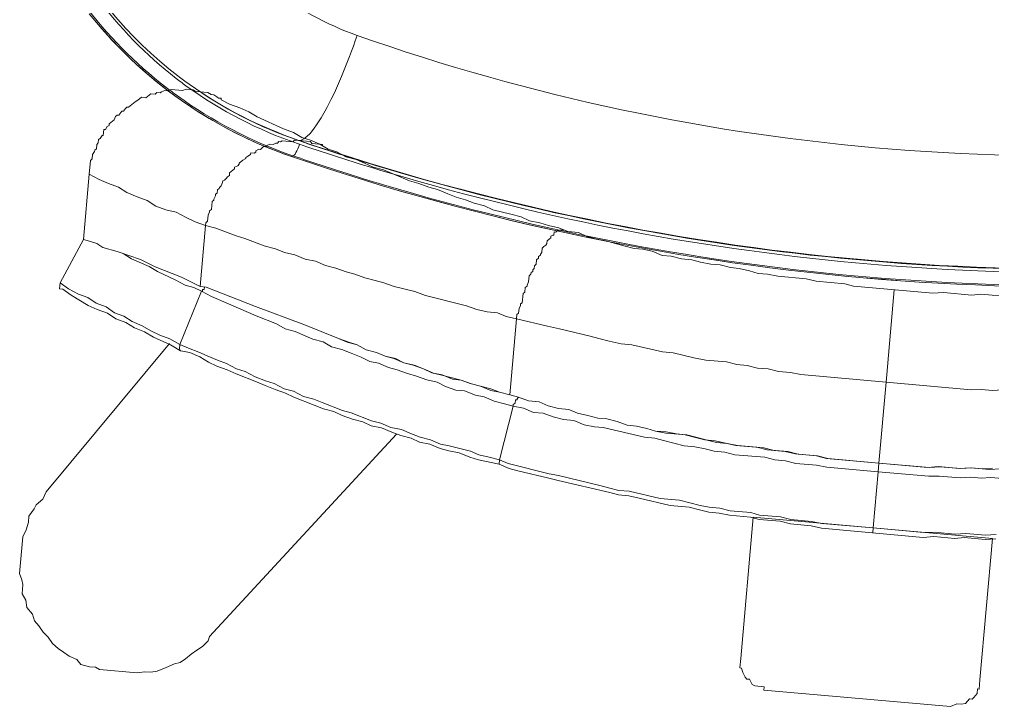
# Model space of a CAD drawing. Header units: metres. Extents: x 2999 to 3109, y 1752 to 1796.
# Drawn here: x 3007.5545 to 3007.77, y 1760.507 to 1760.6592 of the extents above; entities that cross this region are included whole.
import ezdxf

# ---------------------------------------------------------------- set-up
doc = ezdxf.new("R2010")
doc.units = ezdxf.units.M
doc.layers.add('PAREDES', color=7, linetype='Continuous')

msp = doc.modelspace()

# ---------------------------------------------------------------- linework, layer by layer
at = {"layer": 'PAREDES', "color": 253, "lineweight": 0}
for p, q in [((3007.583522059814, 1760.642735597583), (3007.582461121947, 1760.641847443394)), ((3007.584496605842, 1760.642649205745), (3007.583522059814, 1760.642735597583)), ((3007.584894457542, 1760.642982263566), (3007.584496605842, 1760.642649205745)), ((3007.585625367063, 1760.642917469687), (3007.584894457542, 1760.642982263566)), ((3007.585890601529, 1760.643139508234), (3007.585625367063, 1760.642917469687)), ((3007.58665390799, 1760.643440169115), (3007.585890601529, 1760.643139508234)), ((3007.587262999257, 1760.643386174216), (3007.58665390799, 1760.643440169115)), ((3007.588026305718, 1760.643686835097), (3007.587262999257, 1760.643386174216)), ((3007.590584489041, 1760.64346005652), (3007.588026305718, 1760.643686835097)), ((3007.591347795502, 1760.643760717402), (3007.590584489041, 1760.64346005652)), ((3007.592931432797, 1760.643620330664), (3007.591347795502, 1760.643760717402)), ((3007.593629945378, 1760.643190082024), (3007.592931432797, 1760.643620330664)), ((3007.596188128702, 1760.642963303447), (3007.593629945378, 1760.643190082024)), ((3007.596886641283, 1760.642533054808), (3007.596188128702, 1760.642963303447)), ((3007.597495732551, 1760.642479059909), (3007.596886641283, 1760.642533054808)), ((3007.598194245132, 1760.642048811269), (3007.597495732551, 1760.642479059909)), ((3007.580049384312, 1760.64095625973), (3007.578590594745, 1760.63973504772)), ((3007.580690872519, 1760.641267719591), (3007.580049384312, 1760.64095625973)), ((3007.581486575919, 1760.641933835233), (3007.580690872519, 1760.641267719591)), ((3007.582461121947, 1760.641847443394), (3007.581486575919, 1760.641933835233)), ((3007.598538101933, 1760.641772777822), (3007.598194245132, 1760.642048811269)), ((3007.5991471932, 1760.641718782923), (3007.598538101933, 1760.641772777822)), ((3007.59911479626, 1760.641353328162), (3007.5991471932, 1760.641718782923)), ((3007.59911479626, 1760.641353328162), (3007.600999094438, 1760.640449634964)), ((3007.600999094438, 1760.640449634964), (3007.603259646355, 1760.639635363079)), ((3007.576888168672, 1760.63853543367), (3007.576468719012, 1760.637958739342)), ((3007.577164202118, 1760.63887929047), (3007.576888168672, 1760.63853543367)), ((3007.577529656879, 1760.638846893531), (3007.577164202118, 1760.63887929047)), ((3007.577949106539, 1760.639423587859), (3007.577529656879, 1760.638846893531)), ((3007.578225139985, 1760.63976744466), (3007.577949106539, 1760.639423587859)), ((3007.578590594745, 1760.63973504772), (3007.578225139985, 1760.63976744466)), ((3007.603259646355, 1760.639635363079), (3007.605265762785, 1760.638720870901)), ((3007.605265762785, 1760.638720870901), (3007.607128463002, 1760.637573541195)), ((3007.574336044298, 1760.63606061271), (3007.574303647359, 1760.63569515795)), ((3007.575396982165, 1760.636948766899), (3007.574336044298, 1760.63606061271)), ((3007.575705412552, 1760.63765807846), (3007.575396982165, 1760.636948766899)), ((3007.576103264251, 1760.637991136281), (3007.575705412552, 1760.63765807846)), ((3007.576468719012, 1760.637958739342), (3007.576103264251, 1760.637991136281)), ((3007.607128463002, 1760.637573541195), (3007.612913974765, 1760.634973480873)), ((3007.573120891239, 1760.63481780274), (3007.573002102461, 1760.633477801952)), ((3007.573486345999, 1760.634785405801), (3007.573120891239, 1760.63481780274)), ((3007.573916594639, 1760.635483918382), (3007.573486345999, 1760.634785405801)), ((3007.574303647359, 1760.63569515795), (3007.573916594639, 1760.635483918382)), ((3007.612913974765, 1760.634973480873), (3007.615174526682, 1760.634159208989)), ((3007.615174526682, 1760.634159208989), (3007.617037226899, 1760.633011879283)), ((3007.571876370715, 1760.631858738242), (3007.571600337268, 1760.631514881441)), ((3007.571941164594, 1760.632589647763), (3007.571876370715, 1760.631858738242)), ((3007.572328217314, 1760.63280088733), (3007.571941164594, 1760.632589647763)), ((3007.572758465953, 1760.633499399911), (3007.572328217314, 1760.63280088733)), ((3007.573002102461, 1760.633477801952), (3007.572758465953, 1760.633499399911)), ((3007.611282401521, 1760.631803176808), (3007.610640913314, 1760.631491716946)), ((3007.611647856281, 1760.631770779868), (3007.611282401521, 1760.631803176808)), ((3007.611923889728, 1760.632114636669), (3007.611647856281, 1760.631770779868)), ((3007.612289344489, 1760.632082239729), (3007.611923889728, 1760.632114636669)), ((3007.612676397209, 1760.632293479297), (3007.612289344489, 1760.632082239729)), ((3007.614990944025, 1760.632088298679), (3007.612676397209, 1760.632293479297)), ((3007.615388795725, 1760.632421356501), (3007.614990944025, 1760.632088298679)), ((3007.618921525076, 1760.632108186085), (3007.615388795725, 1760.632421356501)), ((3007.616498755109, 1760.631541528967), (3007.61604726649, 1760.631696930587)), ((3007.616337190327, 1760.632398591271), (3007.61626865404, 1760.632359171351)), ((3007.617037226899, 1760.633011879283), (3007.618953922016, 1760.632473640845)), ((3007.619254582897, 1760.631710334385), (3007.618921525076, 1760.632108186085)), ((3007.618953922016, 1760.632473640845), (3007.620960038446, 1760.631559148667)), ((3007.621569129713, 1760.631505153768), (3007.619254582897, 1760.631710334385)), ((3007.57109449577, 1760.629963641085), (3007.57066424713, 1760.629265128504)), ((3007.571116093729, 1760.630207277592), (3007.57109449577, 1760.629963641085)), ((3007.571513945429, 1760.630540335413), (3007.571116093729, 1760.630207277592)), ((3007.571600337268, 1760.631514881441), (3007.571513945429, 1760.630540335413)), ((3007.60568482081, 1760.629598330344), (3007.605652423871, 1760.629232875584)), ((3007.606415730332, 1760.629533536465), (3007.60568482081, 1760.629598330344)), ((3007.606802783052, 1760.629744776033), (3007.606415730332, 1760.629533536465)), ((3007.606835179991, 1760.630110230793), (3007.606802783052, 1760.629744776033)), ((3007.607476668199, 1760.630421690654), (3007.606835179991, 1760.630110230793)), ((3007.607842122959, 1760.630389293715), (3007.607476668199, 1760.630421690654)), ((3007.608516008105, 1760.631066208336), (3007.607842122959, 1760.630389293715)), ((3007.609246917626, 1760.631001414457), (3007.608516008105, 1760.631066208336)), ((3007.609268515586, 1760.631245050964), (3007.609246917626, 1760.631001414457)), ((3007.609910003793, 1760.631556510825), (3007.609268515586, 1760.631245050964)), ((3007.610640913314, 1760.631491716946), (3007.609910003793, 1760.631556510825)), ((3007.618118802799, 1760.630991426369), (3007.616498755109, 1760.631541528967)), ((3007.620960038446, 1760.631559148667), (3007.622822738663, 1760.630411818961)), ((3007.621547531754, 1760.631261517261), (3007.621569129713, 1760.631505153768)), ((3007.622822738663, 1760.630411818961), (3007.624739433779, 1760.629873580523)), ((3007.624739433779, 1760.629873580523), (3007.62672395225, 1760.628715451838)), ((3007.570180003591, 1760.627957524655), (3007.569910029095, 1760.624912068318)), ((3007.570577855291, 1760.628290582476), (3007.570180003591, 1760.627957524655)), ((3007.57066424713, 1760.629265128504), (3007.570577855291, 1760.628290582476)), ((3007.603949997797, 1760.628033261533), (3007.603154294397, 1760.627367145892)), ((3007.604591486004, 1760.628344721395), (3007.603949997797, 1760.628033261533)), ((3007.604613083964, 1760.628588357902), (3007.604591486004, 1760.628344721395)), ((3007.605010935664, 1760.628921415723), (3007.604613083964, 1760.628588357902)), ((3007.605652423871, 1760.629232875584), (3007.605010935664, 1760.628921415723)), ((3007.615044177369, 1760.628975897759), (3007.614578605475, 1760.629136591887)), ((3007.614739004667, 1760.628801713433), (3007.61471968003, 1760.628806459566)), ((3007.615165470876, 1760.628653830161), (3007.61471968003, 1760.628806459566)), ((3007.615044177369, 1760.628975897759), (3007.614739004667, 1760.628801713433)), ((3007.61518475261, 1760.628649118468), (3007.614739004667, 1760.628801713433)), ((3007.616678748086, 1760.628419069701), (3007.615044177369, 1760.628975897759)), ((3007.62672395225, 1760.628715451838), (3007.629006102126, 1760.62814481646)), ((3007.629006102126, 1760.62814481646), (3007.630901199283, 1760.627362941515)), ((3007.602060959591, 1760.626113536942), (3007.601000021724, 1760.625225382753)), ((3007.602093356531, 1760.626478991702), (3007.602060959591, 1760.626113536942)), ((3007.602856662991, 1760.626779652584), (3007.602093356531, 1760.626478991702)), ((3007.603132696438, 1760.627123509385), (3007.602856662991, 1760.626779652584)), ((3007.603154294397, 1760.627367145892), (3007.603132696438, 1760.627123509385)), ((3007.630901199283, 1760.627362941515), (3007.63278549746, 1760.626459248316)), ((3007.63278549746, 1760.626459248316), (3007.635067647337, 1760.625888612939)), ((3007.635067647337, 1760.625888612939), (3007.64086395808, 1760.62341037087)), ((3007.569910029095, 1760.624912068318), (3007.568624950493, 1760.610415696152)), ((3007.569910029095, 1760.624912068318), (3007.572138184073, 1760.623732341673)), ((3007.572138184073, 1760.623732341673), (3007.574144300503, 1760.622817849494)), ((3007.599487237258, 1760.623395079475), (3007.599454840319, 1760.623029624715)), ((3007.599874289978, 1760.623606319043), (3007.599487237258, 1760.623395079475)), ((3007.600272141678, 1760.623939376864), (3007.599874289978, 1760.623606319043)), ((3007.600548175125, 1760.624283233665), (3007.600272141678, 1760.623939376864)), ((3007.600946026825, 1760.624616291485), (3007.600548175125, 1760.624283233665)), ((3007.601000021724, 1760.625225382753), (3007.600946026825, 1760.624616291485)), ((3007.64086395808, 1760.62341037087), (3007.64290247145, 1760.622861333453)), ((3007.574144300503, 1760.622817849494), (3007.57640485242, 1760.62200357761)), ((3007.57640485242, 1760.62200357761), (3007.578267552637, 1760.620856247904)), ((3007.598329108573, 1760.621410561005), (3007.598264314694, 1760.620679651484)), ((3007.598726960273, 1760.621743618826), (3007.598329108573, 1760.621410561005)), ((3007.598748558233, 1760.621987255333), (3007.598726960273, 1760.621743618826)), ((3007.599146409933, 1760.622320313154), (3007.598748558233, 1760.621987255333)), ((3007.599454840319, 1760.623029624715), (3007.599146409933, 1760.622320313154)), ((3007.64290247145, 1760.622861333453), (3007.645163023367, 1760.622047061568)), ((3007.645163023367, 1760.622047061568), (3007.647079718483, 1760.62150882313)), ((3007.647079718483, 1760.62150882313), (3007.649329471421, 1760.620572732992)), ((3007.578267552637, 1760.620856247904), (3007.580517305574, 1760.619920157766)), ((3007.580517305574, 1760.619920157766), (3007.582777857491, 1760.619105885881)), ((3007.582777857491, 1760.619105885881), (3007.584629758728, 1760.617836737922)), ((3007.597116984988, 1760.618816951267), (3007.59696579927, 1760.617111495718)), ((3007.597514836688, 1760.619150009088), (3007.597116984988, 1760.618816951267)), ((3007.597536434648, 1760.619393645595), (3007.597514836688, 1760.619150009088)), ((3007.597844865034, 1760.620102957156), (3007.597536434648, 1760.619393645595)), ((3007.597877261974, 1760.620468411916), (3007.597844865034, 1760.620102957156)), ((3007.598264314694, 1760.620679651484), (3007.597877261974, 1760.620468411916)), ((3007.649329471421, 1760.620572732992), (3007.651224568577, 1760.619790858047)), ((3007.651224568577, 1760.619790858047), (3007.653263081947, 1760.619241820629)), ((3007.653263081947, 1760.619241820629), (3007.655158179104, 1760.618459945684)), ((3007.584629758728, 1760.617836737922), (3007.586890310645, 1760.617022466038)), ((3007.586890310645, 1760.617022466038), (3007.589172460522, 1760.61645183066)), ((3007.59656794757, 1760.616778437897), (3007.596546349611, 1760.61653480139)), ((3007.59696579927, 1760.617111495718), (3007.59656794757, 1760.616778437897)), ((3007.655158179104, 1760.618459945684), (3007.65744032898, 1760.617889310306)), ((3007.65744032898, 1760.617889310306), (3007.659324627157, 1760.616985617108)), ((3007.659324627157, 1760.616985617108), (3007.663290634623, 1760.616020159505)), ((3007.589172460522, 1760.61645183066), (3007.591400615499, 1760.615272104015)), ((3007.591400615499, 1760.615272104015), (3007.59340673193, 1760.614357611837)), ((3007.596119130446, 1760.61448548904), (3007.595721278746, 1760.61415243122)), ((3007.596237919225, 1760.615825489829), (3007.596119130446, 1760.61448548904)), ((3007.596546349611, 1760.61653480139), (3007.596237919225, 1760.615825489829)), ((3007.663290634623, 1760.616020159505), (3007.6655727845, 1760.615449524127)), ((3007.6655727845, 1760.615449524127), (3007.667457082676, 1760.614545830929)), ((3007.667457082676, 1760.614545830929), (3007.669750031533, 1760.614097013805)), ((3007.59340673193, 1760.614357611837), (3007.595667283847, 1760.613543339952)), ((3007.595667283847, 1760.613543339952), (3007.594468597084, 1760.600021513815)), ((3007.595721278746, 1760.61415243122), (3007.595667283847, 1760.613543339952)), ((3007.595667283847, 1760.613543339952), (3007.597949433724, 1760.612972704575)), ((3007.597949433724, 1760.612972704575), (3007.602459738578, 1760.611222342552)), ((3007.669750031533, 1760.614097013805), (3007.67166672665, 1760.613558775367)), ((3007.67166672665, 1760.613558775367), (3007.673948876526, 1760.612988139989)), ((3007.67365124512, 1760.612400646681), (3007.67325339342, 1760.61206758886)), ((3007.673894881627, 1760.612379048722), (3007.67365124512, 1760.612400646681)), ((3007.674281934347, 1760.612590288289), (3007.673894881627, 1760.612379048722)), ((3007.673948876526, 1760.612988139989), (3007.675965791936, 1760.612195466064)), ((3007.675012843868, 1760.61252549441), (3007.674281934347, 1760.612590288289)), ((3007.563475795273, 1760.600804563661), (3007.568624950493, 1760.610415696152)), ((3007.568624950493, 1760.610415696152), (3007.569943353321, 1760.610053270867)), ((3007.602459738578, 1760.611222342552), (3007.604376433695, 1760.610684104114)), ((3007.604376433695, 1760.610684104114), (3007.608886738549, 1760.608933742091)), ((3007.671364355213, 1760.610147864269), (3007.671310360314, 1760.609538773002)), ((3007.671762206914, 1760.61048092209), (3007.671364355213, 1760.610147864269)), ((3007.672160058614, 1760.610813979911), (3007.671762206914, 1760.61048092209)), ((3007.672192455553, 1760.611179434671), (3007.672160058614, 1760.610813979911)), ((3007.672579508273, 1760.611390674239), (3007.672192455553, 1760.611179434671)), ((3007.672823144781, 1760.611369076279), (3007.672579508273, 1760.611390674239)), ((3007.67288793866, 1760.6120999858), (3007.672823144781, 1760.611369076279)), ((3007.67325339342, 1760.61206758886), (3007.67288793866, 1760.6120999858)), ((3007.675965791936, 1760.612195466064), (3007.678280338753, 1760.611990285447)), ((3007.678280338753, 1760.611990285447), (3007.680164636929, 1760.611086592248)), ((3007.680164636929, 1760.611086592248), (3007.682081332046, 1760.61054835381)), ((3007.682081332046, 1760.61054835381), (3007.684374280902, 1760.610099536686)), ((3007.569943353321, 1760.610053270867), (3007.571616411931, 1760.609536630389)), ((3007.571616411931, 1760.609536630389), (3007.57289161884, 1760.608686932089)), ((3007.57289161884, 1760.608686932089), (3007.576126716785, 1760.607786268366)), ((3007.608886738549, 1760.608933742091), (3007.611168888425, 1760.608363106713)), ((3007.611168888425, 1760.608363106713), (3007.613185803836, 1760.607570432788)), ((3007.670238623468, 1760.608528800559), (3007.670152231629, 1760.607554254531)), ((3007.670636475168, 1760.60886185838), (3007.670238623468, 1760.608528800559)), ((3007.671034326868, 1760.609194916201), (3007.670636475168, 1760.60886185838)), ((3007.671310360314, 1760.609538773002), (3007.671034326868, 1760.609194916201)), ((3007.684374280902, 1760.610099536686), (3007.688329489388, 1760.60901226083)), ((3007.688329489388, 1760.60901226083), (3007.690611639265, 1760.608441625453)), ((3007.690611639265, 1760.608441625453), (3007.692560731321, 1760.608268841775)), ((3007.692560731321, 1760.608268841775), (3007.694610043671, 1760.607841622611)), ((3007.576126716785, 1760.607786268366), (3007.581246112907, 1760.605981911444)), ((3007.577434320634, 1760.607302024827), (3007.579297020851, 1760.606154695122)), ((3007.579297020851, 1760.606154695122), (3007.583198234438, 1760.604458327998)), ((3007.581246112907, 1760.605981911444), (3007.584538235226, 1760.60433953922)), ((3007.613185803836, 1760.607570432788), (3007.615467953712, 1760.606999797411)), ((3007.615467953712, 1760.606999797411), (3007.617717706649, 1760.606063707273)), ((3007.617717706649, 1760.606063707273), (3007.620010655506, 1760.605614890148)), ((3007.669026499883, 1760.605935190821), (3007.668940108044, 1760.604960644793)), ((3007.669424351583, 1760.606268248642), (3007.669026499883, 1760.605935190821)), ((3007.669456748523, 1760.606633703402), (3007.669424351583, 1760.606268248642)), ((3007.669854600223, 1760.606966761223), (3007.669456748523, 1760.606633703402)), ((3007.669876198182, 1760.60721039773), (3007.669854600223, 1760.606966761223)), ((3007.670152231629, 1760.607554254531), (3007.669876198182, 1760.60721039773)), ((3007.694610043671, 1760.607841622611), (3007.696859796608, 1760.606905532472)), ((3007.696859796608, 1760.606905532472), (3007.698808888664, 1760.606732748795)), ((3007.698808888664, 1760.606732748795), (3007.701091038541, 1760.606162113417)), ((3007.701091038541, 1760.606162113417), (3007.703405585357, 1760.6059569328)), ((3007.703405585357, 1760.6059569328), (3007.705322280473, 1760.605418694362)), ((3007.583198234438, 1760.604458327998), (3007.585060934655, 1760.603310998293)), ((3007.584538235226, 1760.60433953922), (3007.59035614393, 1760.602104933658)), ((3007.620010655506, 1760.605614890148), (3007.622260408443, 1760.60467880001)), ((3007.622260408443, 1760.60467880001), (3007.62454255832, 1760.604108164633)), ((3007.62454255832, 1760.604108164633), (3007.626803110237, 1760.603293892748)), ((3007.668212227999, 1760.603674638904), (3007.668179831059, 1760.603309184143)), ((3007.668488261445, 1760.604018495705), (3007.668212227999, 1760.603674638904)), ((3007.668542256344, 1760.604627586972), (3007.668488261445, 1760.604018495705)), ((3007.668940108044, 1760.604960644793), (3007.668542256344, 1760.604627586972)), ((3007.705322280473, 1760.605418694362), (3007.70761522933, 1760.604969877238)), ((3007.70761522933, 1760.604969877238), (3007.709686139639, 1760.60478629458)), ((3007.709686139639, 1760.60478629458), (3007.711968289516, 1760.604215659203)), ((3007.711968289516, 1760.604215659203), (3007.713917381572, 1760.604042875525)), ((3007.713917381572, 1760.604042875525), (3007.716199531449, 1760.603472240148)), ((3007.585060934655, 1760.603310998293), (3007.588951349262, 1760.601492812915)), ((3007.59035614393, 1760.602104933658), (3007.594468597084, 1760.600021513815)), ((3007.626803110237, 1760.603293892748), (3007.628719805353, 1760.60275565431)), ((3007.628719805353, 1760.60275565431), (3007.63098035727, 1760.601941382425)), ((3007.63098035727, 1760.601941382425), (3007.633262507147, 1760.601370747048)), ((3007.667362529699, 1760.602399431994), (3007.667243740921, 1760.601059431206)), ((3007.667760381399, 1760.602732489815), (3007.667362529699, 1760.602399431994)), ((3007.667792778339, 1760.603097944576), (3007.667760381399, 1760.602732489815)), ((3007.668179831059, 1760.603309184143), (3007.667792778339, 1760.603097944576)), ((3007.716199531449, 1760.603472240148), (3007.718116226565, 1760.602934001709)), ((3007.718116226565, 1760.602934001709), (3007.720187136874, 1760.602750419052)), ((3007.720187136874, 1760.602750419052), (3007.722480085731, 1760.602301601928)), ((3007.722480085731, 1760.602301601928), (3007.728692816659, 1760.601750853956)), ((3007.728692816659, 1760.601750853956), (3007.730974966536, 1760.601180218578)), ((3007.563475795273, 1760.600804563661), (3007.563357006495, 1760.599464562873)), ((3007.563357006495, 1760.599464562873), (3007.564087916016, 1760.599399768993)), ((3007.563475795273, 1760.600804563661), (3007.56532769651, 1760.599535415702)), ((3007.564087916016, 1760.599399768993), (3007.565939817252, 1760.598130621034)), ((3007.56532769651, 1760.599535415702), (3007.567555851488, 1760.598355689057)), ((3007.588951349262, 1760.601492812915), (3007.591179504239, 1760.60031308627)), ((3007.591179504239, 1760.60031308627), (3007.593096199356, 1760.599774847833)), ((3007.593096199356, 1760.599774847833), (3007.594747660005, 1760.599014570847)), ((3007.594468597084, 1760.600021513815), (3007.595808597872, 1760.599902725036)), ((3007.595443143111, 1760.599935121976), (3007.595389148212, 1760.599326030708)), ((3007.595808597872, 1760.599902725036), (3007.595443143111, 1760.599935121976)), ((3007.595808597872, 1760.599902725036), (3007.606724304737, 1760.595620126046)), ((3007.633262507147, 1760.601370747048), (3007.635179202264, 1760.60083250861)), ((3007.635179202264, 1760.60083250861), (3007.637439754181, 1760.600018236725)), ((3007.637439754181, 1760.600018236725), (3007.642004053934, 1760.59887696597)), ((3007.666515860875, 1760.599773425317), (3007.666429469036, 1760.598798879289)), ((3007.666913712575, 1760.600106483138), (3007.666515860875, 1760.599773425317)), ((3007.666935310535, 1760.600350119645), (3007.666913712575, 1760.600106483138)), ((3007.667243740921, 1760.601059431206), (3007.666935310535, 1760.600350119645)), ((3007.730974966536, 1760.601180218578), (3007.737309515717, 1760.600618671626)), ((3007.737309515717, 1760.600618671626), (3007.739226210833, 1760.600080433187)), ((3007.739226210833, 1760.600080433187), (3007.756768039336, 1760.598525380089)), ((3007.565939817252, 1760.598130621034), (3007.569665217687, 1760.595835961623)), ((3007.567555851488, 1760.598355689057), (3007.569572766898, 1760.597563015132)), ((3007.569572766898, 1760.597563015132), (3007.571424668135, 1760.596293867173)), ((3007.590013214416, 1760.587156714894), (3007.594747660005, 1760.599014570847)), ((3007.594991296512, 1760.598992972887), (3007.594747660005, 1760.599014570847)), ((3007.594747660005, 1760.599014570847), (3007.596975814983, 1760.597834844202)), ((3007.595023693452, 1760.599358427648), (3007.594991296512, 1760.598992972887)), ((3007.595389148212, 1760.599326030708), (3007.595023693452, 1760.599358427648)), ((3007.596975814983, 1760.597834844202), (3007.600755210316, 1760.596149276058)), ((3007.642004053934, 1760.59887696597), (3007.644386424105, 1760.598051895105)), ((3007.644386424105, 1760.598051895105), (3007.653515023612, 1760.595769353595)), ((3007.666031617336, 1760.598465821468), (3007.665848034679, 1760.596394911159)), ((3007.666429469036, 1760.598798879289), (3007.666031617336, 1760.598465821468)), ((3007.748240761592, 1760.599281308679), (3007.746426532977, 1760.578815842092)), ((3007.756768039336, 1760.598525380089), (3007.759114983092, 1760.598685654232)), ((3007.759114983092, 1760.598685654232), (3007.765449532274, 1760.59812410728)), ((3007.765449532274, 1760.59812410728), (3007.767431021269, 1760.598316778363)), ((3007.767431021269, 1760.598316778363), (3007.774131025211, 1760.597722834471)), ((3007.569665217687, 1760.595835961623), (3007.571671334117, 1760.594921469445)), ((3007.571424668135, 1760.596293867173), (3007.573685220052, 1760.595479595288)), ((3007.573685220052, 1760.595479595288), (3007.575537121289, 1760.594210447329)), ((3007.600755210316, 1760.596149276058), (3007.603004963253, 1760.59521318592)), ((3007.603004963253, 1760.59521318592), (3007.60690617684, 1760.593516818797)), ((3007.606724304737, 1760.595620126046), (3007.617417973055, 1760.591602761522)), ((3007.653515023612, 1760.595769353595), (3007.655775575529, 1760.59495508171)), ((3007.665120154633, 1760.59510890527), (3007.665033762794, 1760.594134359242)), ((3007.665428585019, 1760.595818216831), (3007.665120154633, 1760.59510890527)), ((3007.665460981959, 1760.596183671591), (3007.665428585019, 1760.595818216831)), ((3007.665848034679, 1760.596394911159), (3007.665460981959, 1760.596183671591)), ((3007.571671334117, 1760.594921469445), (3007.573931886034, 1760.59410719756)), ((3007.573931886034, 1760.59410719756), (3007.575783787271, 1760.592838049601)), ((3007.575537121289, 1760.594210447329), (3007.577554036699, 1760.593417773404)), ((3007.577554036699, 1760.593417773404), (3007.579416736916, 1760.592270443699)), ((3007.60690617684, 1760.593516818797), (3007.611416481695, 1760.591766456774)), ((3007.655775575529, 1760.59495508171), (3007.658057725406, 1760.594384446333)), ((3007.658057725406, 1760.594384446333), (3007.660372272222, 1760.594179265716)), ((3007.660372272222, 1760.594179265716), (3007.662267369379, 1760.59339739077)), ((3007.662267369379, 1760.59339739077), (3007.664549519255, 1760.592826755393)), ((3007.664635911094, 1760.593801301421), (3007.664549519255, 1760.592826755393)), ((3007.665033762794, 1760.594134359242), (3007.664635911094, 1760.593801301421)), ((3007.575783787271, 1760.592838049601), (3007.578044339188, 1760.592023777717)), ((3007.578044339188, 1760.592023777717), (3007.579907039405, 1760.590876448011)), ((3007.579416736916, 1760.592270443699), (3007.581666489853, 1760.591334353561)), ((3007.579907039405, 1760.590876448011), (3007.582156792343, 1760.589940357873)), ((3007.581666489853, 1760.591334353561), (3007.58352919007, 1760.590187023855)), ((3007.611416481695, 1760.591766456774), (3007.613279181911, 1760.590619127069)), ((3007.617417973055, 1760.591602761522), (3007.625120179935, 1760.588464462762)), ((3007.664549519255, 1760.592826755393), (3007.663059260036, 1760.576015836411)), ((3007.664549519255, 1760.592826755393), (3007.671406767865, 1760.591236667513)), ((3007.671406767865, 1760.591236667513), (3007.674054372503, 1760.590633635196)), ((3007.582156792343, 1760.589940357873), (3007.584141310813, 1760.588782229187)), ((3007.58352919007, 1760.590187023855), (3007.585535306501, 1760.589272531677)), ((3007.584141310813, 1760.588782229187), (3007.587920706146, 1760.587096661044)), ((3007.585535306501, 1760.589272531677), (3007.587795858418, 1760.588458259792)), ((3007.613279181911, 1760.590619127069), (3007.615561331788, 1760.590048491691)), ((3007.615561331788, 1760.590048491691), (3007.619462545375, 1760.588352124568)), ((3007.674054372503, 1760.590633635196), (3007.680911621113, 1760.589043547317)), ((3007.680911621113, 1760.589043547317), (3007.682828316229, 1760.588505308879)), ((3007.587698667599, 1760.587361895511), (3007.560357527937, 1760.554549053749)), ((3007.587795858418, 1760.588458259792), (3007.590013214416, 1760.587156714894)), ((3007.587920706146, 1760.587096661044), (3007.590138062144, 1760.585795116145)), ((3007.590013214416, 1760.587156714894), (3007.589926822577, 1760.586182168866)), ((3007.590013214416, 1760.587156714894), (3007.591908311572, 1760.586374839949)), ((3007.619462545375, 1760.588352124568), (3007.621744695252, 1760.58778148919)), ((3007.621744695252, 1760.58778148919), (3007.623607395469, 1760.586634159484)), ((3007.623607395469, 1760.586634159484), (3007.625889545346, 1760.586063524107)), ((3007.625120179935, 1760.588464462762), (3007.627380731852, 1760.587650190877)), ((3007.625120179935, 1760.588464462762), (3007.627015277091, 1760.587682587817)), ((3007.627015277091, 1760.587682587817), (3007.629297426968, 1760.587111952439)), ((3007.627380731852, 1760.587650190877), (3007.629297426968, 1760.587111952439)), ((3007.629297426968, 1760.587111952439), (3007.631281945439, 1760.585953823754)), ((3007.629297426968, 1760.587111952439), (3007.631281945439, 1760.585953823754)), ((3007.682828316229, 1760.588505308879), (3007.685110466106, 1760.587934673501)), ((3007.685110466106, 1760.587934673501), (3007.687758070743, 1760.587331641184)), ((3007.687758070743, 1760.587331641184), (3007.69007261756, 1760.587126460567)), ((3007.69007261756, 1760.587126460567), (3007.69692986617, 1760.585536372687)), ((3007.589926822577, 1760.586182168866), (3007.590138062144, 1760.585795116145)), ((3007.590138062144, 1760.585795116145), (3007.592187374494, 1760.585367896981)), ((3007.591908311572, 1760.586374839949), (3007.594158064509, 1760.58543874981)), ((3007.592187374494, 1760.585367896981), (3007.594437127431, 1760.584431806843)), ((3007.594158064509, 1760.58543874981), (3007.596053161666, 1760.584656874865)), ((3007.594437127431, 1760.584431806843), (3007.596299827648, 1760.583284477137)), ((3007.596053161666, 1760.584656874865), (3007.598302914603, 1760.583720784727)), ((3007.625889545346, 1760.586063524107), (3007.627906460756, 1760.585270850182)), ((3007.627906460756, 1760.585270850182), (3007.630156213693, 1760.584334760044)), ((3007.630156213693, 1760.584334760044), (3007.63204051187, 1760.583431066845)), ((3007.631281945439, 1760.585953823754), (3007.633564095316, 1760.585383188376)), ((3007.631281945439, 1760.585953823754), (3007.633564095316, 1760.585383188376)), ((3007.633564095316, 1760.585383188376), (3007.635459192472, 1760.584601313431)), ((3007.633564095316, 1760.585383188376), (3007.635459192472, 1760.584601313431)), ((3007.635459192472, 1760.584601313431), (3007.637741342349, 1760.584030678053)), ((3007.635459192472, 1760.584601313431), (3007.637375887588, 1760.584063074993)), ((3007.69692986617, 1760.585536372687), (3007.699244412986, 1760.58533119207)), ((3007.699244412986, 1760.58533119207), (3007.70380871274, 1760.584189921315)), ((3007.596299827648, 1760.583284477137), (3007.598184125825, 1760.582380783939)), ((3007.598184125825, 1760.582380783939), (3007.600444677742, 1760.581566512054)), ((3007.598302914603, 1760.583720784727), (3007.600319830013, 1760.582928110802)), ((3007.600319830013, 1760.582928110802), (3007.602547984991, 1760.581748384157)), ((3007.63204051187, 1760.583431066845), (3007.633968005966, 1760.583014646661)), ((3007.633968005966, 1760.583014646661), (3007.636217758903, 1760.582078556522)), ((3007.637375887588, 1760.584063074993), (3007.639625640526, 1760.583126984855)), ((3007.637741342349, 1760.584030678053), (3007.639625640526, 1760.583126984855)), ((3007.639625640526, 1760.583126984855), (3007.641907790402, 1760.582556349477)), ((3007.639625640526, 1760.583126984855), (3007.641664153895, 1760.582577947437)), ((3007.641664153895, 1760.582577947437), (3007.643924705812, 1760.581763675552)), ((3007.641907790402, 1760.582556349477), (3007.643924705812, 1760.581763675552)), ((3007.70380871274, 1760.584189921315), (3007.706467116357, 1760.583708707251)), ((3007.706467116357, 1760.583708707251), (3007.711096209989, 1760.583298346017)), ((3007.711096209989, 1760.583298346017), (3007.713378359866, 1760.582727710639)), ((3007.713378359866, 1760.582727710639), (3007.715692906682, 1760.582522530022)), ((3007.715692906682, 1760.582522530022), (3007.717975056559, 1760.581951894645)), ((3007.600444677742, 1760.581566512054), (3007.602450794172, 1760.580652019876)), ((3007.602450794172, 1760.580652019876), (3007.606961099026, 1760.578901657853)), ((3007.602547984991, 1760.581748384157), (3007.604464680107, 1760.581210145719)), ((3007.604464680107, 1760.581210145719), (3007.606692835085, 1760.580030419074)), ((3007.606692835085, 1760.580030419074), (3007.608942588022, 1760.579094328936)), ((3007.636217758903, 1760.582078556522), (3007.63813445402, 1760.581540318084)), ((3007.63813445402, 1760.581540318084), (3007.640395005937, 1760.5807260462)), ((3007.640395005937, 1760.5807260462), (3007.642433519306, 1760.580177008782)), ((3007.642433519306, 1760.580177008782), (3007.644694071224, 1760.579362736897)), ((3007.643924705812, 1760.581763675552), (3007.64617445875, 1760.580827585414)), ((3007.643924705812, 1760.581763675552), (3007.64580900399, 1760.580859982354)), ((3007.64580900399, 1760.580859982354), (3007.647736498086, 1760.580443562169)), ((3007.64617445875, 1760.580827585414), (3007.648101952846, 1760.58041116523)), ((3007.647736498086, 1760.580443562169), (3007.652300797839, 1760.579302291414)), ((3007.648101952846, 1760.58041116523), (3007.650351705783, 1760.579475075092)), ((3007.717975056559, 1760.581951894645), (3007.720289603375, 1760.581746714028)), ((3007.720289603375, 1760.581746714028), (3007.722571753252, 1760.58117607865)), ((3007.722571753252, 1760.58117607865), (3007.725251754829, 1760.580938501093)), ((3007.725251754829, 1760.580938501093), (3007.727544703685, 1760.580489683969)), ((3007.727544703685, 1760.580489683969), (3007.746426532977, 1760.578815842092)), ((3007.606961099026, 1760.578901657853), (3007.608856196183, 1760.578119782908)), ((3007.608856196183, 1760.578119782908), (3007.61110594912, 1760.57718369277)), ((3007.608942588022, 1760.579094328936), (3007.610859283138, 1760.578556090498)), ((3007.610859283138, 1760.578556090498), (3007.613087438116, 1760.577376363853)), ((3007.644694071224, 1760.579362736897), (3007.6469762211, 1760.57879210152)), ((3007.6469762211, 1760.57879210152), (3007.648860519277, 1760.577888408321)), ((3007.648860519277, 1760.577888408321), (3007.651121071194, 1760.577074136437)), ((3007.650351705783, 1760.579475075092), (3007.652300797839, 1760.579302291414)), ((3007.652300797839, 1760.579302291414), (3007.654561349756, 1760.578488019529)), ((3007.652300797839, 1760.579302291414), (3007.654317713249, 1760.578509617489)), ((3007.654317713249, 1760.578509617489), (3007.658882013003, 1760.577368346734)), ((3007.654561349756, 1760.578488019529), (3007.656599863126, 1760.577938982111)), ((3007.656599863126, 1760.577938982111), (3007.658849616063, 1760.577002891973)), ((3007.746426532977, 1760.578815842092), (3007.744839082939, 1760.560908558829)), ((3007.746426532977, 1760.578815842092), (3007.765308362268, 1760.577142000215)), ((3007.61110594912, 1760.57718369277), (3007.613366501037, 1760.576369420885)), ((3007.613087438116, 1760.577376363853), (3007.615125951485, 1760.576827326435)), ((3007.613366501037, 1760.576369420885), (3007.615250799214, 1760.575465727687)), ((3007.615125951485, 1760.576827326435), (3007.617354106463, 1760.57564759979)), ((3007.651121071194, 1760.577074136437), (3007.65307016325, 1760.576901352759)), ((3007.65307016325, 1760.576901352759), (3007.655441734441, 1760.575954463641)), ((3007.655441734441, 1760.575954463641), (3007.657369228536, 1760.575538043456)), ((3007.658849616063, 1760.577002891973), (3007.660777110159, 1760.576586471789)), ((3007.658882013003, 1760.577368346734), (3007.660777110159, 1760.576586471789)), ((3007.660777110159, 1760.576586471789), (3007.663059260036, 1760.576015836411)), ((3007.660777110159, 1760.576586471789), (3007.663059260036, 1760.576015836411)), ((3007.663059260036, 1760.576015836411), (3007.664975955152, 1760.575477597973)), ((3007.663059260036, 1760.576015836411), (3007.664975955152, 1760.575477597973)), ((3007.765308362268, 1760.577142000215), (3007.767644507044, 1760.577180456105)), ((3007.767644507044, 1760.577180456105), (3007.76995905386, 1760.576975275488)), ((3007.76995905386, 1760.576975275488), (3007.772305997616, 1760.577135549632)), ((3007.615250799214, 1760.575465727687), (3007.619761104068, 1760.573715365664)), ((3007.617354106463, 1760.57564759979), (3007.61963625634, 1760.575076964412)), ((3007.61963625634, 1760.575076964412), (3007.621531353496, 1760.574295089467)), ((3007.619761104068, 1760.573715365664), (3007.621778019478, 1760.572922691739)), ((3007.621531353496, 1760.574295089467), (3007.62604165835, 1760.572544727444)), ((3007.657369228536, 1760.575538043456), (3007.659618981474, 1760.574601953318)), ((3007.659618981474, 1760.574601953318), (3007.661901131351, 1760.574031317941)), ((3007.661901131351, 1760.574031317941), (3007.663817826467, 1760.573493079502)), ((3007.663850223406, 1760.573858534263), (3007.663817826467, 1760.573493079502)), ((3007.664248075107, 1760.574191592084), (3007.663850223406, 1760.573858534263)), ((3007.664312868986, 1760.574922501605), (3007.664248075107, 1760.574191592084)), ((3007.664678323746, 1760.574890104665), (3007.664312868986, 1760.574922501605)), ((3007.664699921706, 1760.575133741172), (3007.664678323746, 1760.574890104665)), ((3007.664975955152, 1760.575477597973), (3007.664699921706, 1760.575133741172)), ((3007.664975955152, 1760.575477597973), (3007.667236507069, 1760.574663326089)), ((3007.664975955152, 1760.575477597973), (3007.667236507069, 1760.574663326089)), ((3007.667236507069, 1760.574663326089), (3007.669551053886, 1760.574458145471)), ((3007.667236507069, 1760.574663326089), (3007.669551053886, 1760.574458145471)), ((3007.669551053886, 1760.574458145471), (3007.671557170316, 1760.573543653293)), ((3007.669551053886, 1760.574458145471), (3007.671557170316, 1760.573543653293)), ((3007.671557170316, 1760.573543653293), (3007.673839320193, 1760.572973017915)), ((3007.671557170316, 1760.573543653293), (3007.673839320193, 1760.572973017915)), ((3007.621778019478, 1760.572922691739), (3007.624060169355, 1760.572352056362)), ((3007.624060169355, 1760.572352056362), (3007.625944467532, 1760.571448363163)), ((3007.625944467532, 1760.571448363163), (3007.628205019449, 1760.570634091278)), ((3007.62604165835, 1760.572544727444), (3007.627958353467, 1760.572006489006)), ((3007.627958353467, 1760.572006489006), (3007.632468658321, 1760.570256126984)), ((3007.660799635406, 1760.561605856084), (3007.663817826467, 1760.573493079502)), ((3007.663817826467, 1760.573493079502), (3007.666110775323, 1760.573044262379)), ((3007.666110775323, 1760.573044262379), (3007.668360528261, 1760.57210817224)), ((3007.668360528261, 1760.57210817224), (3007.67043143857, 1760.571924589583)), ((3007.67043143857, 1760.571924589583), (3007.672691990487, 1760.571110317698)), ((3007.673839320193, 1760.572973017915), (3007.676153867009, 1760.572767837298)), ((3007.673839320193, 1760.572973017915), (3007.676153867009, 1760.572767837298)), ((3007.676153867009, 1760.572767837298), (3007.678048964166, 1760.571985962353)), ((3007.676153867009, 1760.572767837298), (3007.678048964166, 1760.571985962353)), ((3007.678048964166, 1760.571985962353), (3007.680331114042, 1760.571415326976)), ((3007.678048964166, 1760.571985962353), (3007.680331114042, 1760.571415326976)), ((3007.680331114042, 1760.571415326976), (3007.682613263919, 1760.570844691598)), ((3007.680331114042, 1760.571415326976), (3007.682613263919, 1760.570844691598)), ((3007.628205019449, 1760.570634091278), (3007.630487169326, 1760.570063455901)), ((3007.630487169326, 1760.570063455901), (3007.632371467503, 1760.569159762702)), ((3007.632468658321, 1760.570256126984), (3007.634507171691, 1760.569707089566)), ((3007.634507171691, 1760.569707089566), (3007.636756924628, 1760.568770999427)), ((3007.672691990487, 1760.571110317698), (3007.674974140364, 1760.57053968232)), ((3007.674974140364, 1760.57053968232), (3007.67728868718, 1760.570334501703)), ((3007.67728868718, 1760.570334501703), (3007.679538440118, 1760.569398411565)), ((3007.679538440118, 1760.569398411565), (3007.681831388974, 1760.568949594441)), ((3007.682613263919, 1760.570844691598), (3007.684562355975, 1760.57067190792)), ((3007.682613263919, 1760.570844691598), (3007.684562355975, 1760.57067190792)), ((3007.684562355975, 1760.57067190792), (3007.686844505852, 1760.570101272543)), ((3007.684562355975, 1760.57067190792), (3007.686844505852, 1760.570101272543)), ((3007.686844505852, 1760.570101272543), (3007.689105057769, 1760.569287000658)), ((3007.686844505852, 1760.570101272543), (3007.689105057769, 1760.569287000658)), ((3007.689105057769, 1760.569287000658), (3007.691175968078, 1760.569103418001)), ((3007.689105057769, 1760.569287000658), (3007.691175968078, 1760.569103418001)), ((3007.596557972283, 1760.522487688586), (3007.637978136638, 1760.567312209861)), ((3007.632371467503, 1760.569159762702), (3007.634664416359, 1760.568710945578)), ((3007.634664416359, 1760.568710945578), (3007.636914169296, 1760.56777485544)), ((3007.636756924628, 1760.568770999427), (3007.639049873485, 1760.568322182304)), ((3007.636914169296, 1760.56777485544), (3007.638931084707, 1760.566982181515)), ((3007.639049873485, 1760.568322182304), (3007.641299626422, 1760.567386092165)), ((3007.641299626422, 1760.567386092165), (3007.643194723579, 1760.56660421722)), ((3007.681831388974, 1760.568949594441), (3007.68378048103, 1760.568776810764)), ((3007.68378048103, 1760.568776810764), (3007.692919879517, 1760.566616087506)), ((3007.691175968078, 1760.569103418001), (3007.693458117955, 1760.568532782623)), ((3007.691175968078, 1760.569103418001), (3007.693458117955, 1760.568532782623)), ((3007.693458117955, 1760.568532782623), (3007.695374813071, 1760.567994544185)), ((3007.693458117955, 1760.568532782623), (3007.695374813071, 1760.567994544185)), ((3007.695374813071, 1760.567994544185), (3007.697689359888, 1760.567789363568)), ((3007.695374813071, 1760.567994544185), (3007.697667761928, 1760.567545727061)), ((3007.697667761928, 1760.567545727061), (3007.702296855561, 1760.567135365826)), ((3007.697689359888, 1760.567789363568), (3007.699982308744, 1760.567340546443)), ((3007.699982308744, 1760.567340546443), (3007.7019314008, 1760.567167762766)), ((3007.7019314008, 1760.567167762766), (3007.704213550677, 1760.566597127388)), ((3007.702296855561, 1760.567135365826), (3007.704579005437, 1760.566564730449)), ((3007.638931084707, 1760.566982181515), (3007.641213234583, 1760.566411546137)), ((3007.641213234583, 1760.566411546137), (3007.64309753276, 1760.565507852939)), ((3007.64309753276, 1760.565507852939), (3007.645390481617, 1760.565059035815)), ((3007.643194723579, 1760.56660421722), (3007.645476873456, 1760.566033581843)), ((3007.645390481617, 1760.565059035815), (3007.647640234554, 1760.564122945677)), ((3007.645476873456, 1760.566033581843), (3007.647726626392, 1760.565097491705)), ((3007.647726626392, 1760.565097491705), (3007.649654120489, 1760.56468107152)), ((3007.692919879517, 1760.566616087506), (3007.695234426333, 1760.566410906889)), ((3007.695234426333, 1760.566410906889), (3007.69715112145, 1760.565872668451)), ((3007.69715112145, 1760.565872668451), (3007.701715421203, 1760.564731397696)), ((3007.704213550677, 1760.566597127388), (3007.706252064047, 1760.56604808997)), ((3007.704579005437, 1760.566564730449), (3007.706495700554, 1760.566026492011)), ((3007.706252064047, 1760.56604808997), (3007.708566610863, 1760.565842909353)), ((3007.706495700554, 1760.566026492011), (3007.708899668684, 1760.565445057653)), ((3007.708566610863, 1760.565842909353), (3007.71084876074, 1760.565272273976)), ((3007.708899668684, 1760.565445057653), (3007.7112142155, 1760.565239877036)), ((3007.71084876074, 1760.565272273976), (3007.713141709597, 1760.564823456851)), ((3007.7112142155, 1760.565239877036), (3007.713507164357, 1760.564791059912)), ((3007.647640234554, 1760.564122945677), (3007.64955692967, 1760.563584707239)), ((3007.64955692967, 1760.563584707239), (3007.651849878527, 1760.563135890114)), ((3007.649654120489, 1760.56468107152), (3007.654340238496, 1760.563529001785)), ((3007.651849878527, 1760.563135890114), (3007.654221449717, 1760.562189000996)), ((3007.654340238496, 1760.563529001785), (3007.656235335653, 1760.56274712684)), ((3007.656235335653, 1760.56274712684), (3007.658517485529, 1760.562176491462)), ((3007.701715421203, 1760.564731397696), (3007.704029968019, 1760.564526217079)), ((3007.704029968019, 1760.564526217079), (3007.706322916876, 1760.564077399955)), ((3007.706322916876, 1760.564077399955), (3007.708361430246, 1760.563528362537)), ((3007.708361430246, 1760.563528362537), (3007.710675977062, 1760.56332318192)), ((3007.710675977062, 1760.56332318192), (3007.712958126939, 1760.562752546542)), ((3007.712958126939, 1760.562752546542), (3007.719536312627, 1760.56216940163)), ((3007.713141709597, 1760.564823456851), (3007.719354440525, 1760.564272708879)), ((3007.713507164357, 1760.564791059912), (3007.717770803229, 1760.564413095617)), ((3007.717770803229, 1760.564413095617), (3007.720052953106, 1760.56384246024)), ((3007.719354440525, 1760.564272708879), (3007.721636590401, 1760.563702073501)), ((3007.720052953106, 1760.56384246024), (3007.724682046739, 1760.563432099005)), ((3007.721636590401, 1760.563702073501), (3007.724072955471, 1760.563486093904)), ((3007.724072955471, 1760.563486093904), (3007.726355105348, 1760.562915458527)), ((3007.724682046739, 1760.563432099005), (3007.726964196615, 1760.562861463628)), ((3007.726355105348, 1760.562915458527), (3007.73098419898, 1760.562505097292)), ((3007.726964196615, 1760.562861463628), (3007.731227835488, 1760.562483499333)), ((3007.654221449717, 1760.562189000996), (3007.656138144834, 1760.561650762558)), ((3007.656138144834, 1760.561650762558), (3007.660713243567, 1760.560631310057)), ((3007.658517485529, 1760.562176491462), (3007.660799635406, 1760.561605856084)), ((3007.660799635406, 1760.561605856084), (3007.660713243567, 1760.560631310057)), ((3007.660713243567, 1760.560631310057), (3007.662962996505, 1760.559695219919)), ((3007.660799635406, 1760.561605856084), (3007.662694732563, 1760.560823981139)), ((3007.662694732563, 1760.560823981139), (3007.671823332069, 1760.558541439629)), ((3007.719536312627, 1760.56216940163), (3007.721818462504, 1760.561598766252)), ((3007.721818462504, 1760.561598766252), (3007.72413300932, 1760.561393585635)), ((3007.72413300932, 1760.561393585635), (3007.726415159197, 1760.560822950258)), ((3007.726415159197, 1760.560822950258), (3007.73104425283, 1760.560412589023)), ((3007.73098419898, 1760.562505097292), (3007.733266348857, 1760.561934461915)), ((3007.731227835488, 1760.562483499333), (3007.733509985364, 1760.561912863955)), ((3007.733266348857, 1760.561934461915), (3007.744839082939, 1760.560908558829)), ((3007.733509985364, 1760.561912863955), (3007.744839082939, 1760.560908558829)), ((3007.744666299261, 1760.558959466773), (3007.744839082939, 1760.560908558829)), ((3007.744839082939, 1760.560908558829), (3007.755680907499, 1760.559947449622)), ((3007.744839082939, 1760.560908558829), (3007.75604636226, 1760.559915052683)), ((3007.662962996505, 1760.559695219919), (3007.664879691621, 1760.559156981481)), ((3007.664879691621, 1760.559156981481), (3007.671736940231, 1760.557566893601)), ((3007.671823332069, 1760.558541439629), (3007.673872644419, 1760.558114220465)), ((3007.73104425283, 1760.560412589023), (3007.733337201686, 1760.559963771899)), ((3007.733337201686, 1760.559963771899), (3007.744666299261, 1760.558959466773)), ((3007.743564803317, 1760.546534004917), (3007.744666299261, 1760.558959466773)), ((3007.744666299261, 1760.558959466773), (3007.755873578582, 1760.557965960627)), ((3007.755680907499, 1760.559947449622), (3007.758027851256, 1760.560107723766)), ((3007.75604636226, 1760.559915052683), (3007.758393306016, 1760.560075326826)), ((3007.758027851256, 1760.560107723766), (3007.762656944888, 1760.559697362531)), ((3007.758393306016, 1760.560075326826), (3007.763022399648, 1760.559664965592)), ((3007.762656944888, 1760.559697362531), (3007.765125706897, 1760.559846837695)), ((3007.763022399648, 1760.559664965592), (3007.765369343404, 1760.559825239735)), ((3007.765125706897, 1760.559846837695), (3007.769389345769, 1760.5594688734)), ((3007.765369343404, 1760.559825239735), (3007.767683890221, 1760.559620059118)), ((3007.767683890221, 1760.559620059118), (3007.770030833976, 1760.559780333261)), ((3007.769389345769, 1760.5594688734), (3007.771736289526, 1760.559629147543)), ((3007.671736940231, 1760.557566893601), (3007.673775453601, 1760.557017856183)), ((3007.673775453601, 1760.557017856183), (3007.685207800944, 1760.554408315802)), ((3007.673872644419, 1760.558114220465), (3007.683012042906, 1760.555953497207)), ((3007.755873578582, 1760.557965960627), (3007.758209723359, 1760.558004416517)), ((3007.758209723359, 1760.558004416517), (3007.762838816991, 1760.557594055282)), ((3007.762838816991, 1760.557594055282), (3007.765185760747, 1760.557754329426)), ((3007.765185760747, 1760.557754329426), (3007.767500307563, 1760.557549148809)), ((3007.767500307563, 1760.557549148809), (3007.769603614812, 1760.557731020912)), ((3007.769603614812, 1760.557731020912), (3007.776547255261, 1760.55711547906)), ((3007.560357527937, 1760.554549053749), (3007.559597250952, 1760.552897593099)), ((3007.683012042906, 1760.555953497207), (3007.684928738022, 1760.555415258769)), ((3007.684928738022, 1760.555415258769), (3007.687210887899, 1760.554844623392)), ((3007.685207800944, 1760.554408315802), (3007.68712449606, 1760.553870077364)), ((3007.687210887899, 1760.554844623392), (3007.689525434716, 1760.554639442775)), ((3007.689525434716, 1760.554639442775), (3007.696382683326, 1760.553049354895)), ((3007.559597250952, 1760.552897593099), (3007.558138461385, 1760.551676381089)), ((3007.68712449606, 1760.553870077364), (3007.689439042877, 1760.553664896747)), ((3007.689439042877, 1760.553664896747), (3007.691721192753, 1760.553094261369)), ((3007.691721192753, 1760.553094261369), (3007.698578441364, 1760.55150417349)), ((3007.696382683326, 1760.553049354895), (3007.700646322198, 1760.5526713906)), ((3007.700646322198, 1760.5526713906), (3007.702928472075, 1760.552100755223)), ((3007.702928472075, 1760.552100755223), (3007.705210621952, 1760.551530119845)), ((3007.557686614786, 1760.550734232001), (3007.55656088304, 1760.549115168291)), ((3007.558138461385, 1760.551676381089), (3007.557686614786, 1760.550734232001)), ((3007.698578441364, 1760.55150417349), (3007.702842080236, 1760.551126209195)), ((3007.702842080236, 1760.551126209195), (3007.705124230113, 1760.550555573817)), ((3007.705124230113, 1760.550555573817), (3007.707162743483, 1760.550006536399)), ((3007.705210621952, 1760.551530119845), (3007.707259934301, 1760.551102900681)), ((3007.707162743483, 1760.550006536399), (3007.709477290299, 1760.549801355782)), ((3007.707259934301, 1760.551102900681), (3007.709574481117, 1760.550897720064)), ((3007.709477290299, 1760.549801355782), (3007.711770239156, 1760.549352538658)), ((3007.709574481117, 1760.550897720064), (3007.711856630994, 1760.550327084686)), ((3007.711856630994, 1760.550327084686), (3007.716485724627, 1760.549916723452)), ((3007.716485724627, 1760.549916723452), (3007.718402419743, 1760.549378485014)), ((3007.556442094262, 1760.547775167503), (3007.555925453783, 1760.546102108893)), ((3007.55656088304, 1760.549115168291), (3007.556442094262, 1760.547775167503)), ((3007.711770239156, 1760.549352538658), (3007.716399332788, 1760.548942177424)), ((3007.714233086234, 1760.517580891378), (3007.717008424056, 1760.548888182524)), ((3007.716399332788, 1760.548942177424), (3007.718316027904, 1760.548403938986)), ((3007.717008424056, 1760.548888182524), (3007.769999364324, 1760.54419062629)), ((3007.718316027904, 1760.548403938986), (3007.722945121537, 1760.547993577751)), ((3007.718402419743, 1760.549378485014), (3007.723031513376, 1760.548968123779)), ((3007.722945121537, 1760.547993577751), (3007.725227271414, 1760.547422942374)), ((3007.723031513376, 1760.548968123779), (3007.725313663253, 1760.548397488402)), ((3007.725313663253, 1760.548397488402), (3007.729942756885, 1760.547987127167)), ((3007.729942756885, 1760.547987127167), (3007.732235705742, 1760.547538310043)), ((3007.555925453783, 1760.546102108893), (3007.555175975778, 1760.544572466497)), ((3007.725227271414, 1760.547422942374), (3007.729856365047, 1760.547012581139)), ((3007.729856365047, 1760.547012581139), (3007.732138514923, 1760.546441945762)), ((3007.732138514923, 1760.546441945762), (3007.754674891819, 1760.54444413449)), ((3007.732235705742, 1760.547538310043), (3007.743564803317, 1760.546534004917)), ((3007.743467612498, 1760.545437640636), (3007.743564803317, 1760.546534004917)), ((3007.743564803317, 1760.546534004917), (3007.754772082638, 1760.545540498771)), ((3007.754772082638, 1760.545540498771), (3007.757108227413, 1760.545578954661)), ((3007.757108227413, 1760.545578954661), (3007.761737321046, 1760.545168593426)), ((3007.555175975778, 1760.544572466497), (3007.554452444128, 1760.536410643513)), ((3007.754674891819, 1760.54444413449), (3007.757021835575, 1760.544604408633)), ((3007.757021835575, 1760.544604408633), (3007.761650929207, 1760.544194047399)), ((3007.761650929207, 1760.544194047399), (3007.763754236456, 1760.544375919502)), ((3007.761737321046, 1760.545168593426), (3007.764084264802, 1760.54532886757)), ((3007.763754236456, 1760.544375919502), (3007.768383330089, 1760.543965558267)), ((3007.764084264802, 1760.54532886757), (3007.768469721928, 1760.544940104295)), ((3007.767224026502, 1760.512883335143), (3007.769999364324, 1760.54419062629)), ((3007.768383330089, 1760.543965558267), (3007.770730273845, 1760.544125832411)), ((3007.768469721928, 1760.544940104295), (3007.770816665683, 1760.545100378439)), ((3007.554452444128, 1760.536410643513), (3007.554942746617, 1760.535016647826)), ((3007.554942746617, 1760.535016647826), (3007.555221809539, 1760.534009704858)), ((3007.555221809539, 1760.534009704858), (3007.555038226881, 1760.531938794549)), ((3007.555038226881, 1760.531938794549), (3007.555893984131, 1760.530512401922)), ((3007.555893984131, 1760.530512401922), (3007.556119052153, 1760.528896367687)), ((3007.556119052153, 1760.528896367687), (3007.557340264163, 1760.52743757812)), ((3007.557340264163, 1760.52743757812), (3007.557819767673, 1760.525921764179)), ((3007.557819767673, 1760.525921764179), (3007.558707921862, 1760.524860826312)), ((3007.558707921862, 1760.524860826312), (3007.559685497365, 1760.523423634705)), ((3007.559685497365, 1760.523423634705), (3007.560817288061, 1760.522341098879)), ((3007.560817288061, 1760.522341098879), (3007.561794863564, 1760.520903907272)), ((3007.596227943937, 1760.521534740518), (3007.596557972283, 1760.522487688586)), ((3007.561794863564, 1760.520903907272), (3007.563048472513, 1760.519810572465)), ((3007.563048472513, 1760.519810572465), (3007.564201861169, 1760.518971673146)), ((3007.593708216504, 1760.519425374319), (3007.595012790877, 1760.520291930548)), ((3007.595012790877, 1760.520291930548), (3007.596227943937, 1760.521534740518)), ((3007.564201861169, 1760.518971673146), (3007.565477068079, 1760.518121974847)), ((3007.565477068079, 1760.518121974847), (3007.567128528729, 1760.517361697861)), ((3007.590027330909, 1760.516682289418), (3007.59121008703, 1760.517559644627)), ((3007.59121008703, 1760.517559644627), (3007.592525460383, 1760.51854801911)), ((3007.592525460383, 1760.51854801911), (3007.593708216504, 1760.519425374319)), ((3007.714233086234, 1760.517580891378), (3007.714049503576, 1760.515509981068)), ((3007.567128528729, 1760.517361697861), (3007.568016682917, 1760.516300759994)), ((3007.568016682917, 1760.516300759994), (3007.569933378034, 1760.515762521556)), ((3007.569933378034, 1760.515762521556), (3007.571273378822, 1760.515643732778)), ((3007.571273378822, 1760.515643732778), (3007.57221552791, 1760.515191886179)), ((3007.584949420152, 1760.514799701795), (3007.586984904047, 1760.515601464145)), ((3007.586984904047, 1760.515601464145), (3007.588776751435, 1760.516424824456)), ((3007.588776751435, 1760.516424824456), (3007.590027330909, 1760.516682289418)), ((3007.714049503576, 1760.515509981068), (3007.714414958337, 1760.515477584129)), ((3007.714414958337, 1760.515477584129), (3007.714694021259, 1760.514470641161)), ((3007.57221552791, 1760.515191886179), (3007.580499169148, 1760.514457555549)), ((3007.580499169148, 1760.514457555549), (3007.582237021636, 1760.514671824591)), ((3007.582237021636, 1760.514671824591), (3007.583577022425, 1760.514553035813)), ((3007.583577022425, 1760.514553035813), (3007.584949420152, 1760.514799701795)), ((3007.714694021259, 1760.514470641161), (3007.715216720687, 1760.513442100234)), ((3007.715216720687, 1760.513442100234), (3007.715549778508, 1760.513044248534)), ((3007.715549778508, 1760.513044248534), (3007.716158869776, 1760.512990253635)), ((3007.716158869776, 1760.512990253635), (3007.716792588478, 1760.511829095474)), ((3007.716792588478, 1760.511829095474), (3007.717380081786, 1760.511531464068)), ((3007.717380081786, 1760.511531464068), (3007.719450992095, 1760.51134788141)), ((3007.719450992095, 1760.51134788141), (3007.719386198216, 1760.510616971889)), ((3007.767040443845, 1760.510812424833), (3007.767224026502, 1760.512883335143)), ((3007.760682586149, 1760.50695611772), (3007.719386198216, 1760.510616971889)), ((3007.765495262439, 1760.508616666795), (3007.76589311414, 1760.508949724616)), ((3007.76589311414, 1760.508949724616), (3007.766588597246, 1760.509870275745)), ((3007.766588597246, 1760.509870275745), (3007.766674989085, 1760.510844821773)), ((3007.766674989085, 1760.510844821773), (3007.767040443845, 1760.510812424833)), ((3007.760682586149, 1760.50695611772), (3007.762087380817, 1760.507568238463)), ((3007.762087380817, 1760.507568238463), (3007.763061926845, 1760.507481846624)), ((3007.763061926845, 1760.507481846624), (3007.764058070832, 1760.507639091292)), ((3007.764058070832, 1760.507639091292), (3007.764886171172, 1760.508670661695)), ((3007.764886171172, 1760.508670661695), (3007.765495262439, 1760.508616666795))]:
    msp.add_line(p, q, dxfattribs=at)
for points in [[(3007.569922597786, 1760.660449198807), (3007.571137405651, 1760.658954659971), (3007.572379116194, 1760.657486427557), (3007.573649206141, 1760.656042670316), (3007.574945354576, 1760.654625891749), (3007.576268857779, 1760.653234644246), (3007.577617694176, 1760.651871006492), (3007.578992824916, 1760.65053389759), (3007.580392459859, 1760.649225069341), (3007.581817345267, 1760.647943781585), (3007.583265947442, 1760.646691395749), (3007.584738705215, 1760.645467505291), (3007.586234319021, 1760.644273175153), (3007.587752961815, 1760.643108282776), (3007.589293674552, 1760.641973587185), (3007.590856269079, 1760.640869212287), (3007.592440027217, 1760.639795696619), (3007.594044489548, 1760.638753387273), (3007.595669294962, 1760.637742530718), (3007.597313591185, 1760.636763708013), (3007.598977279908, 1760.635817019783), (3007.600659242014, 1760.634903147335), (3007.602359731844, 1760.634022022165), (3007.60407721414, 1760.633174469699), (3007.605812236442, 1760.632360272895), (3007.607562970296, 1760.631580405717), (3007.609330331085, 1760.63083448065), (3007.611112037084, 1760.630123542475), (3007.61290931035, 1760.629447207129), (3007.61471968003, 1760.628806459566)], [(3007.614739004667, 1760.628801713433), (3007.613009284183, 1760.629412716994), (3007.611292325213, 1760.630055876077), (3007.609588672602, 1760.630730943242), (3007.607898821555, 1760.631437629497), (3007.606223285173, 1760.6321756749), (3007.604562558659, 1760.632944790457), (3007.602917137222, 1760.633744687175), (3007.601287517412, 1760.634575091261), (3007.599674176542, 1760.635435684672), (3007.598077579421, 1760.636326181108), (3007.596498219906, 1760.637246276377), (3007.594936544911, 1760.638195655132), (3007.593393033097, 1760.639174014527), (3007.59186813003, 1760.640181024015), (3007.590362281276, 1760.641216353048), (3007.588875935098, 1760.642279701477), (3007.587409535714, 1760.643370723554), (3007.585963513493, 1760.64448909008), (3007.584538312654, 1760.645634455308), (3007.583134363565, 1760.646806490036), (3007.581752064849, 1760.648004852563), (3007.580391842831, 1760.649229168088), (3007.579054129227, 1760.650479122613), (3007.577739318618, 1760.651754328834), (3007.576447810973, 1760.653054460248), (3007.57518001742, 1760.654379143403), (3007.573936333886, 1760.655728006197), (3007.572717157647, 1760.657100691727), (3007.571522884631, 1760.658496827892), (3007.570353895566, 1760.659916043934)], [(3007.589572761895, 1760.646663211335), (3007.587523591422, 1760.648280243571), (3007.585520668, 1760.649955001006), (3007.583565820084, 1760.651686509679), (3007.581660754538, 1760.653473806406), (3007.579807221129, 1760.655315893561), (3007.578006867651, 1760.657211660016), (3007.576261322656, 1760.659159950388), (3007.574572134661, 1760.661159570437)]]:
    msp.add_lwpolyline(points, dxfattribs=at)
for centre, radius, start, end in [((3007.647223648478, 1760.721965237175), 0.09845304933260261, 217.0016609994611, 232.2200572937723), ((3007.647590902282, 1760.721274772285), 0.09518985293868083, 232.1385494307541, 233.9964264406015), ((3007.646047033364, 1760.720344249935), 0.09283447028808509, 232.5309390714273, 234.4225770848763), ((3007.64673530357, 1760.721729504094), 0.09436159715953198, 234.5720400251745, 251.2072482114041), ((3007.646720328003, 1760.721249360114), 0.09396192291045752, 234.4097496244482, 251.0897527812225), ((3007.646884239573, 1760.72156892318), 0.09793139078268152, 232.2349604743957, 234.0967928472868), ((3007.646725663767, 1760.721255550597), 0.09466778240850797, 234.4132140501675, 251.0910523662179), ((3007.646626253415, 1760.721189088708), 0.09747200228489067, 234.0886969265511, 250.8046709292684), ((3007.78814596489, 1761.134388702498), 0.5306368508066603, 251.1005950510694, 251.3365839383277), ((3007.78818856215, 1761.135500409679), 0.5316428760644525, 251.1406693045765, 279.7179575338304), ((3007.788147319813, 1761.134385610623), 0.531333616222116, 251.3368746757409, 253.4029501700292), ((3007.7881510205, 1761.13440461434), 0.5306535131190657, 251.3366154186357, 253.4026931537205), ((3007.788091166837, 1761.13436742712), 0.5344617364983012, 251.1221769117223, 279.7363858939711), ((3007.78809074713, 1761.134363022001), 0.5344556330871637, 251.1241962848718, 279.7343638963035), ((3007.78814150674, 1761.134420929268), 0.5342633756363329, 251.2806419807125, 253.3546516722073), ((3007.788069329285, 1761.134109502234), 0.5303473049822979, 253.4020290813168, 276.8736288617524), ((3007.788068490894, 1761.134099129431), 0.5310364411338316, 253.402256976419, 276.8734995898537), ((3007.788074656254, 1761.134174715157), 0.5340082530507858, 253.3539444076944, 276.9201152172405)]:
    msp.add_arc(centre, radius, start, end, dxfattribs=at)
at = {"layer": 'PAREDES', "color": 253, "lineweight": 0, "extrusion": (0, 0, -1)}
for centre, major_axis, ratio, start_param, end_param in [((3007.644910536292, 1760.723527421183), (-0.00847856649810516, -0.09607327932495649), 0.9597638762268449, 0.5543050765991211, 0.8240195512771606), ((3007.651067755804, 1760.722654554764), (-0.006324968573427328, -0.07038058186147766), 0.9486275432375622, 0.2371470332145691, 0.5581086874008179), ((3007.624256321101, 1760.656094685639), (-0.00808782616792288, -0.02365514071396065), 0.1943612289428711, 4.664649963378906, 6.247599601745605), ((3007.788876092184, 1761.140859650398), (-0.0459506421517509, -0.5099918966082989), 0.9547764466877774, 6.024834156036377, 6.521592140197754), ((3007.615931805597, 1760.631629639752), (-0.0009072576902911212, -0.002648889373767659), 0.20188659773361, 4.676539421081543, 6.247544765472412)]:
    msp.add_ellipse(centre, major_axis=major_axis, ratio=ratio, start_param=start_param, end_param=end_param, dxfattribs=at)

doc.saveas('drawing.dxf')
